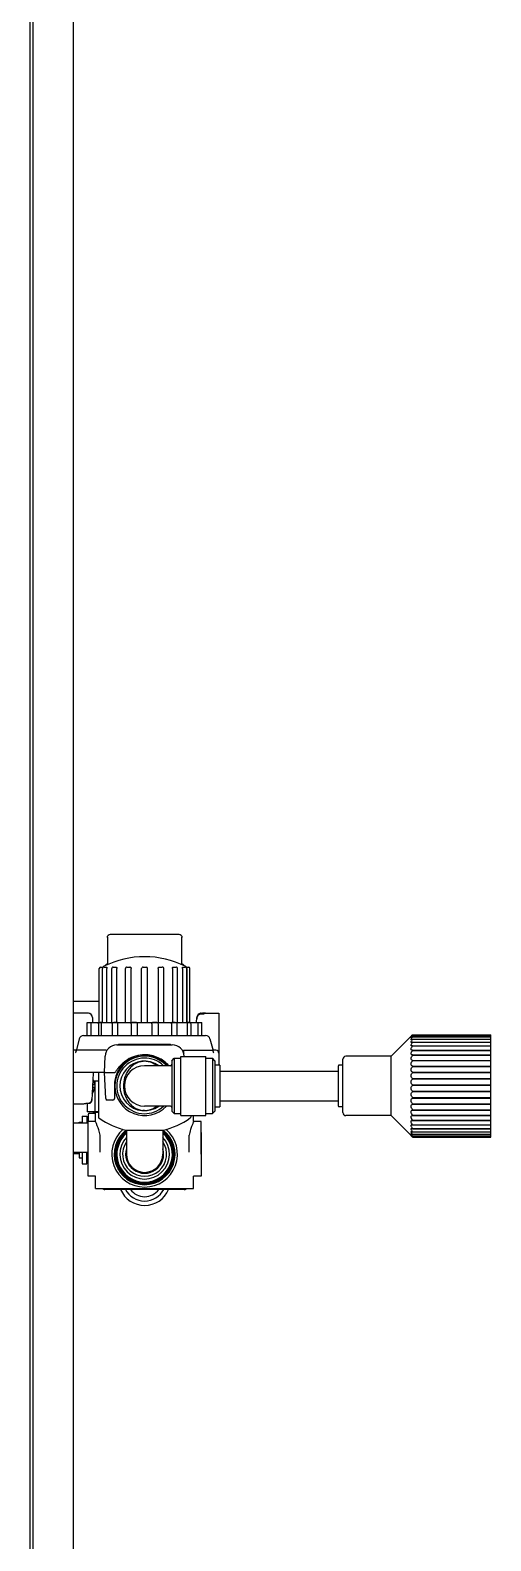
# Model space of a CAD drawing. Header units: millimetres. Extents: x 900 to 7803, y 2935 to 8583.
# Drawn here: x 3588 to 3743, y 5762 to 6270 of the extents above; entities that cross this region are included whole.
import ezdxf

# ---------------------------------------------------------------- set-up
doc = ezdxf.new("R2010")
doc.units = ezdxf.units.MM
doc.header["$LTSCALE"] = 676.148
doc.layers.get('0').update_dxf_attribs({"linetype": 'CONTINUOUS'})
for name, color, linetype in [('_2211', 7, 'CONTINUOUS'), ('_7182', 7, 'CONTINUOUS'), ('_9295', 7, 'CONTINUOUS'), ('ASSI', 7, 'CONTINUOUS'), ('GEOM', 7, 'CONTINUOUS')]:
    doc.layers.add(name, color=color, linetype=linetype)

msp = doc.modelspace()

# ---------------------------------------------------------------- linework, layer by layer
at = {"linetype": 'Continuous'}
msp.add_line((3588.46, 5088.63), (3588.46, 6739.03), dxfattribs=at)
at = {"color": 7, "linetype": 'Continuous'}
for p, q in [((3693.66, 5922.03), (3692.36, 5922.03)), ((3609.69, 5919.29), (3609.34, 5912.6)), ((3609.51, 5915.53), (3610.06, 5915.53)), ((3610.06, 5915.96), (3610.06, 5916.03)), ((3610.06, 5914.53), (3609.51, 5914.53)), ((3609.54, 5912.73), (3609.51, 5912.73)), ((3610.06, 5914.1), (3610.07, 5914.12)), ((3605.96, 5904.83), (3607.46, 5904.83)), ((3605.96, 5904.83), (3605.96, 5902.63)), ((3607.46, 5904.83), (3607.46, 5902.63)), ((3607.96, 5905.33), (3607.96, 5903.03)), ((3693.66, 5908.03), (3692.36, 5908.03)), ((3607.46, 5904.33), (3607.96, 5904.33)), ((3605.96, 5892.73), (3605.96, 5888.83)), ((3607.46, 5888.83), (3607.46, 5892.73)), ((3607.46, 5889.33), (3607.91, 5889.33)), ((3605.96, 5888.83), (3607.46, 5888.83))]:
    msp.add_line(p, q, dxfattribs=at)
for centre, radius, start, end in [((3605.75, 5915.03), 3.79, 2.8369, 7.5991), ((3605.75, 5915.03), 3.79, 352.4059, 2.5294), ((3605.77, 5915.03), 3.77, 2.5452, 2.8338), ((3605.46, 5914.85), 4.75, 28.9684, 29.8292), ((3605.46, 5914.85), 4.75, 28.0074, 28.9684), ((3605.46, 5914.85), 4.75, 26.6813, 28.0074), ((3609.94, 5919.28), 0.25, 118.9983, 177), ((3605.46, 5914.85), 4.74, 25.5402, 26.6812), ((3605.47, 5914.85), 4.74, 24.5722, 25.5402), ((3605.47, 5914.85), 4.73, 23.3175, 24.5722), ((3605.48, 5914.86), 4.73, 22.5474, 23.3174), ((3605.48, 5914.86), 4.72, 21.0025, 22.5476), ((3605.49, 5914.86), 4.72, 20.5181, 21.0023), ((3605.5, 5914.87), 4.7, 18.4656, 20.5187), ((3605.52, 5914.87), 4.68, 17.3773, 18.465), ((3605.53, 5914.88), 4.67, 16.3949, 17.3772), ((3605.56, 5914.88), 4.64, 14.3176, 16.3964), ((3608.09, 5915.78), 1.98, 4.6009, 5.2558), ((3608.09, 5915.78), 1.98, 354.8627, 355.7144), ((3608.07, 5915.79), 2.01, 352.7256, 354.8598), ((3608.1, 5915.78), 1.97, 3.2166, 4.6016), ((3608.11, 5915.78), 1.96, 2.3765, 3.2159), ((3608.12, 5915.78), 1.95, 1.1544, 2.3767), ((3608.12, 5915.78), 1.95, 359.0741, 1.1541), ((3608.12, 5915.78), 1.95, 358.0037, 359.0738), ((3608.11, 5915.78), 1.96, 356.9771, 358.0037), ((3608.1, 5915.78), 1.97, 355.714, 356.9767), ((3605.44, 5915.23), 4.8, 324.5758, 328.6273), ((3605.45, 5915.22), 4.75, 328.4659, 331.0313), ((3605.46, 5915.22), 4.75, 331.0316, 331.9926), ((3605.46, 5915.21), 4.75, 331.9926, 333.3187), ((3605.46, 5915.21), 4.74, 333.3188, 334.4598), ((3605.47, 5915.21), 4.74, 334.4598, 335.4278), ((3605.47, 5915.21), 4.73, 335.4278, 336.6825), ((3605.48, 5915.21), 4.73, 336.6826, 337.4526), ((3605.48, 5915.2), 4.72, 337.4524, 338.9975), ((3605.49, 5915.2), 4.72, 338.9977, 339.4819), ((3605.5, 5915.2), 4.7, 339.4813, 341.5344), ((3605.52, 5915.19), 4.68, 341.535, 342.6227), ((3605.53, 5915.19), 4.67, 342.6228, 343.6051), ((3605.56, 5915.18), 4.64, 343.6036, 345.6824), ((3608.07, 5914.28), 2.01, 5.1401, 7.2744), ((3608.09, 5914.28), 1.98, 4.2856, 5.1372), ((3608.07, 5914.29), 2.01, 352.7259, 354.7415), ((3608.1, 5914.28), 1.97, 3.0233, 4.286), ((3608.11, 5914.28), 1.96, 1.9964, 3.0228), ((3608.12, 5914.28), 1.95, 0.9261, 1.9964), ((3608.12, 5914.28), 1.95, 358.8459, 0.9258), ((3608.12, 5914.28), 1.96, 357.6233, 358.8455), ((3608.11, 5914.28), 1.96, 356.7841, 357.6235), ((3608.1, 5914.28), 1.97, 355.3984, 356.7833), ((3608.46, 5905.33), 0.5, 90, 180)]:
    msp.add_arc(centre, radius, start, end, dxfattribs=at)
at = {"layer": '_2211', "color": 7, "linetype": 'Continuous'}
for centre, start, end in [((3616.05, 5953.44), 120.5697, 140.4597), ((3637.88, 5953.44), 39.5403, 59.4303)]:
    msp.add_arc(centre, 3.18, start, end, dxfattribs=at)
at = {"layer": '_7182', "color": 7, "linetype": 'Continuous'}
for p, q in [((3610.19, 5916.79), (3610.19, 5906.25)), ((3607.6, 5909.18), (3607.6, 5906.25)), ((3611.46, 5906.25), (3607.6, 5906.25))]:
    msp.add_line(p, q, dxfattribs=at)
at = {"layer": '_9295', "color": 7, "linetype": 'Continuous'}
for p, q in [((3607.96, 5899.4), (3607.91, 5899.4)), ((3607.91, 5884.67), (3607.91, 5899.4)), ((3646.01, 5899.4), (3645.96, 5899.4)), ((3646.01, 5899.4), (3646.01, 5884.67)), ((3610.46, 5884.67), (3607.91, 5884.67)), ((3646.01, 5884.67), (3643.46, 5884.67)), ((3640.32, 5880.18), (3613.6, 5880.18))]:
    msp.add_line(p, q, dxfattribs=at)
for centre, start, end in [((3613.6, 5881.7), 230.9115, 270), ((3640.32, 5881.7), 270, 309.0885)]:
    msp.add_arc(centre, 1.52, start, end, dxfattribs=at)
at = {"layer": 'ASSI', "color": 7, "linetype": 'Continuous'}
for p, q in [((3611.71, 5943.43), (3602.96, 5943.43)), ((3607.66, 5936.43), (3646.26, 5936.43)), ((3607.66, 5932.03), (3607.66, 5936.43)), ((3608.92, 5932.03), (3608.92, 5936.43)), ((3611.43, 5935.93), (3611.43, 5932.03)), ((3612.49, 5932.03), (3612.49, 5936.43)), ((3616.09, 5935.93), (3616.09, 5932.03)), ((3617.85, 5936.35), (3617.85, 5936.43)), ((3617.86, 5935.93), (3617.86, 5932.03)), ((3622.41, 5935.93), (3622.41, 5932.03)), ((3624.5, 5935.93), (3624.5, 5932.03)), ((3629.42, 5935.93), (3629.42, 5932.03)), ((3631.51, 5935.93), (3631.51, 5932.03)), ((3636.06, 5935.93), (3636.06, 5932.03)), ((3636.08, 5936.35), (3636.08, 5936.43)), ((3637.83, 5935.93), (3637.83, 5932.03)), ((3641.43, 5932.03), (3641.43, 5936.43)), ((3642.49, 5935.93), (3642.49, 5932.03)), ((3645, 5932.03), (3645, 5936.43)), ((3646.26, 5932.03), (3646.26, 5936.43)), ((3604.97, 5930.91), (3603.87, 5926.69)), ((3648.95, 5930.91), (3649.98, 5926.94)), ((3639.16, 5924.98), (3647.56, 5924.98)), ((3639.16, 5905.08), (3639.16, 5924.98)), ((3647.56, 5905.08), (3647.56, 5924.98)), ((3635.66, 5921.83), (3626.96, 5921.83)), ((3636.96, 5924.33), (3639.16, 5924.33)), ((3647.56, 5924.33), (3649.76, 5924.33)), ((3652.26, 5920.03), (3692.16, 5920.03)), ((3652.26, 5910.03), (3692.16, 5910.03)), ((3608.46, 5905.83), (3610.46, 5905.83)), ((3609.49, 5906.25), (3609.71, 5906.03)), ((3611.46, 5906.03), (3609.71, 5906.03)), ((3610.46, 5903.03), (3610.46, 5906.03)), ((3635.66, 5908.23), (3626.96, 5908.23)), ((3636.96, 5905.73), (3639.16, 5905.73)), ((3639.16, 5905.08), (3647.56, 5905.08)), ((3643.46, 5903.03), (3643.46, 5905.08)), ((3647.56, 5905.73), (3649.76, 5905.73)), ((3602.96, 5902.63), (3607.96, 5902.63)), ((3604.96, 5902.83), (3605.96, 5902.83)), ((3604.96, 5902.63), (3604.96, 5902.83)), ((3610.47, 5903.03), (3607.96, 5903.03)), ((3607.96, 5892.03), (3607.96, 5903.03)), ((3610.47, 5903.01), (3610.46, 5903.03)), ((3645.96, 5903.03), (3643.46, 5903.03)), ((3645.96, 5892.03), (3645.96, 5903.03)), ((3611.96, 5892.71), (3611.96, 5898.45)), ((3641.96, 5892.71), (3641.96, 5898.45)), ((3602.96, 5892.73), (3607.91, 5892.73)), ((3604.96, 5892.73), (3604.96, 5890.83)), ((3604.96, 5890.83), (3605.96, 5890.83)), ((3610.46, 5880.53), (3610.46, 5884.67)), ((3643.46, 5880.53), (3643.46, 5884.67))]:
    msp.add_line(p, q, dxfattribs=at)
at = {"layer": 'ASSI', "linetype": 'Continuous'}
msp.add_line((3609.79, 5916.79), (3611.46, 5916.79), dxfattribs=at)
at = {"layer": 'ASSI', "color": 7, "linetype": 'Continuous'}
for centre, radius, start, end in [((3618.92, 5936.36), 1.07, 180.1872, 181.5909), ((3605.44, 5915.23), 4.8, 324.1278, 328.6273), ((3626.96, 5892.03), 11.05, 130.5883, 49.4117)]:
    msp.add_arc(centre, radius, start, end, dxfattribs=at)
for points, knots in [([(3611.43, 5935.93), (3611.43, 5936.07), (3611.59, 5936.34), (3611.87, 5936.43), (3612.01, 5936.43)], [0, 0, 0, 0, 0.496582, 1, 1, 1, 1]), ([(3616.09, 5935.93), (3616.09, 5936.07), (3616.24, 5936.33), (3616.5, 5936.43), (3616.63, 5936.43)], [0, 0, 0, 0, 0.514685, 1, 1, 1, 1]), ([(3617.85, 5936.33), (3617.85, 5936.3), (3617.85, 5936.17), (3617.86, 5936.04), (3617.86, 5935.93)], [0, 0, 0, 0, 0.18902, 1, 1, 1, 1]), ([(3622.41, 5935.93), (3622.41, 5936), (3622.45, 5936.22), (3622.67, 5936.43), (3622.82, 5936.43)], [0, 0, 0, 0, 0.30425, 1, 1, 1, 1]), ([(3624.28, 5936.43), (3624.34, 5936.43), (3624.46, 5936.23), (3624.5, 5936.06), (3624.5, 5935.93)], [0, 0, 0, 0, 0.341716, 1, 1, 1, 1]), ([(3629.42, 5935.93), (3629.42, 5936.06), (3629.46, 5936.23), (3629.58, 5936.43), (3629.65, 5936.43)], [0, 0, 0, 0, 0.658284, 1, 1, 1, 1]), ([(3631.1, 5936.43), (3631.14, 5936.43), (3631.37, 5936.37), (3631.51, 5936.11), (3631.51, 5935.93)], [0, 0, 0, 0, 0.207365, 1, 1, 1, 1]), ([(3636.06, 5935.93), (3636.06, 5935.98), (3636.06, 5936.12), (3636.07, 5936.26), (3636.08, 5936.36)], [0, 0, 0, 0, 0.310305, 1, 1, 1, 1]), ([(3637.29, 5936.43), (3637.42, 5936.43), (3637.68, 5936.33), (3637.83, 5936.07), (3637.83, 5935.93)], [0, 0, 0, 0, 0.485315, 1, 1, 1, 1]), ([(3641.91, 5936.43), (3642.05, 5936.43), (3642.33, 5936.34), (3642.49, 5936.07), (3642.49, 5935.93)], [0, 0, 0, 0, 0.503418, 1, 1, 1, 1]), ([(3611.96, 5898.45), (3611.85, 5899.04), (3611.46, 5900.6), (3610.88, 5902.1), (3610.47, 5903.01)], [0, 0, 0, 0, 0.375372, 1, 1, 1, 1]), ([(3643.46, 5903.03), (3643.44, 5903.01), (3643.41, 5902.89), (3643.28, 5902.66), (3643.13, 5902.26), (3642.8, 5901.47), (3642.36, 5900.2), (3642.08, 5899.08), (3641.96, 5898.45)], [0, 0, 0, 0, 0.01883, 0.074408, 0.164268, 0.284948, 0.603343, 1, 1, 1, 1])]:
    msp.add_open_spline(points, degree=3, knots=knots, dxfattribs=at)
at = {"layer": 'GEOM', "linetype": 'Continuous'}
for p, q in [((3589.46, 5084.03), (3589.46, 6735.85)), ((3602.96, 6735.65), (3602.96, 5625.03))]:
    msp.add_line(p, q, dxfattribs=at)
at = {"layer": 'GEOM', "color": 7, "linetype": 'Continuous'}
for p, q in [((3638.26, 5966.03), (3615.66, 5966.03)), ((3614.44, 5965.03), (3614.43, 5965.15)), ((3614.43, 5965.15), (3614.43, 5955.8)), ((3639.49, 5965.15), (3639.48, 5965.03)), ((3639.49, 5955.8), (3639.49, 5965.15)), ((3611.71, 5936.43), (3611.71, 5954.53)), ((3612.21, 5955.03), (3612.93, 5955.03)), ((3612.75, 5936.43), (3612.75, 5954.42)), ((3612.8, 5936.43), (3612.8, 5954.53)), ((3613.3, 5955.03), (3614.17, 5955.03)), ((3614.21, 5936.43), (3614.21, 5954.42)), ((3615.88, 5936.43), (3615.88, 5954.53)), ((3616.38, 5955.03), (3617.36, 5955.03)), ((3617.62, 5954.42), (3617.62, 5954.53)), ((3617.62, 5936.43), (3617.62, 5954.42)), ((3620.51, 5936.43), (3620.51, 5954.53)), ((3621.01, 5955.03), (3622.01, 5955.03)), ((3622.07, 5955.03), (3622.01, 5955.03)), ((3622.44, 5954.42), (3622.45, 5954.53)), ((3622.44, 5936.43), (3622.44, 5954.42)), ((3625.96, 5936.43), (3625.96, 5954.53)), ((3626.46, 5955.03), (3627.46, 5955.03)), ((3627.96, 5936.43), (3627.96, 5954.53)), ((3631.48, 5954.53), (3631.48, 5954.42)), ((3631.48, 5954.42), (3631.48, 5936.43)), ((3631.85, 5955.03), (3631.91, 5955.03)), ((3631.91, 5955.03), (3632.91, 5955.03)), ((3633.41, 5936.43), (3633.41, 5954.53)), ((3636.3, 5954.53), (3636.31, 5954.42)), ((3636.31, 5954.42), (3636.31, 5936.43)), ((3636.57, 5955.03), (3637.54, 5955.03)), ((3638.04, 5936.43), (3638.04, 5954.53)), ((3639.71, 5954.42), (3639.71, 5936.43)), ((3639.75, 5955.03), (3640.63, 5955.03)), ((3640.99, 5955.03), (3641.71, 5955.03)), ((3641.13, 5936.43), (3641.13, 5954.53)), ((3641.17, 5954.53), (3641.18, 5954.46)), ((3641.18, 5954.46), (3641.18, 5954.42)), ((3641.18, 5954.42), (3641.18, 5936.43)), ((3642.21, 5936.43), (3642.21, 5954.53)), ((3606.85, 5939.53), (3602.96, 5939.53)), ((3607.48, 5939.52), (3606.88, 5939.53)), ((3607.88, 5939.52), (3607.48, 5939.52)), ((3609.38, 5938.1), (3609.35, 5938.35)), ((3609.38, 5938.1), (3609.47, 5936.43)), ((3612.49, 5936.43), (3612.01, 5936.43)), ((3617.85, 5936.43), (3616.63, 5936.43)), ((3624.28, 5936.43), (3622.82, 5936.43)), ((3631.1, 5936.43), (3629.65, 5936.43)), ((3637.29, 5936.43), (3636.08, 5936.43)), ((3641.91, 5936.43), (3641.43, 5936.43)), ((3644.45, 5936.43), (3644.54, 5938.08)), ((3646.03, 5939.19), (3645.82, 5939.18)), ((3646.44, 5939.19), (3646.03, 5939.19)), ((3646.04, 5939.5), (3646.45, 5939.5)), ((3646.64, 5939.2), (3646.44, 5939.19)), ((3647.29, 5939.53), (3651.96, 5939.53)), ((3651.96, 5939.53), (3651.96, 5922.03)), ((3606.42, 5932.03), (3647.5, 5932.03)), ((3709.91, 5925.03), (3716.67, 5931.79)), ((3717.16, 5932.27), (3743.46, 5932.27)), ((3717.16, 5932.26), (3717.16, 5932.27)), ((3717.16, 5932.26), (3743.46, 5932.26)), ((3717.16, 5932.04), (3743.46, 5932.04)), ((3717.16, 5932.02), (3717.16, 5932.04)), ((3717.16, 5932.02), (3743.46, 5932.02)), ((3717.16, 5931.54), (3743.46, 5931.54)), ((3717.16, 5931.51), (3717.16, 5931.54)), ((3717.16, 5931.51), (3743.46, 5931.51)), ((3717.16, 5930.78), (3743.46, 5930.78)), ((3717.16, 5930.74), (3717.16, 5930.78)), ((3717.16, 5930.74), (3743.46, 5930.74)), ((3743.46, 5897.8), (3743.46, 5932.26)), ((3603.96, 5927.03), (3602.96, 5927.03)), ((3614.04, 5927.03), (3603.98, 5927.03)), ((3613.45, 5919.53), (3613.64, 5925)), ((3617.64, 5928.86), (3636.28, 5928.86)), ((3618.21, 5929.06), (3635.71, 5929.06)), ((3618.21, 5928.86), (3618.21, 5929.06)), ((3635.71, 5928.86), (3635.71, 5929.06)), ((3640.19, 5927.03), (3649.94, 5927.03)), ((3640.28, 5925), (3640.28, 5924.98)), ((3649.96, 5927.02), (3649.96, 5927.03)), ((3649.98, 5926.95), (3649.98, 5926.96)), ((3650.31, 5927.03), (3650.18, 5927.05)), ((3650.96, 5927.03), (3650.31, 5927.03)), ((3709.91, 5925.03), (3694.66, 5925.03)), ((3709.91, 5905.03), (3709.91, 5925.03)), ((3717.16, 5927.09), (3716.99, 5927.07)), ((3717.16, 5925.45), (3717.11, 5925.45)), ((3717.16, 5929.78), (3743.46, 5929.78)), ((3717.16, 5929.72), (3717.16, 5929.78)), ((3717.16, 5929.72), (3743.46, 5929.72)), ((3717.16, 5928.54), (3743.46, 5928.54)), ((3717.16, 5928.47), (3717.16, 5928.54)), ((3717.16, 5928.47), (3743.46, 5928.47)), ((3717.16, 5927.09), (3743.46, 5927.09)), ((3717.16, 5927.01), (3717.16, 5927.09)), ((3717.16, 5927.01), (3743.46, 5927.01)), ((3717.16, 5925.45), (3743.46, 5925.45)), ((3717.16, 5925.36), (3717.16, 5925.45)), ((3717.16, 5925.36), (3743.46, 5925.36)), ((3636.16, 5923.53), (3636.96, 5924.33)), ((3636.16, 5923.53), (3636.16, 5906.53)), ((3636.96, 5924.33), (3636.96, 5905.73)), ((3650.56, 5923.53), (3649.76, 5924.33)), ((3649.76, 5924.33), (3649.76, 5905.73)), ((3650.56, 5923.53), (3650.56, 5906.53)), ((3652.26, 5922.03), (3650.56, 5922.03)), ((3652.26, 5922.03), (3652.26, 5908.03)), ((3692.16, 5908.23), (3692.16, 5921.83)), ((3693.66, 5906.03), (3693.66, 5924.03)), ((3717.16, 5923.64), (3743.46, 5923.64)), ((3717.16, 5923.54), (3717.16, 5923.64)), ((3717.16, 5923.54), (3743.46, 5923.54)), ((3717.16, 5921.7), (3743.46, 5921.7)), ((3717.16, 5921.59), (3717.16, 5921.7)), ((3717.16, 5921.59), (3743.46, 5921.59)), ((3613.45, 5919.53), (3603.05, 5919.53)), ((3611.46, 5919.53), (3611.46, 5904.49)), ((3613.91, 5910.76), (3613.45, 5919.53)), ((3613.71, 5919.53), (3616.97, 5919.53)), ((3616.86, 5915.28), (3616.81, 5915.28)), ((3616.81, 5915.28), (3616.81, 5910.78)), ((3616.86, 5916.53), (3616.86, 5913.53)), ((3616.99, 5915.78), (3616.86, 5915.78)), ((3617.07, 5916.53), (3616.89, 5916.53)), ((3717.16, 5919.66), (3743.46, 5919.66)), ((3717.16, 5919.54), (3717.16, 5919.66)), ((3717.16, 5919.54), (3743.46, 5919.54)), ((3717.16, 5917.54), (3743.46, 5917.54)), ((3717.16, 5917.42), (3717.16, 5917.54)), ((3717.16, 5917.42), (3743.46, 5917.42)), ((3717.16, 5915.38), (3743.46, 5915.38)), ((3717.16, 5915.26), (3717.16, 5915.38)), ((3717.16, 5915.26), (3743.46, 5915.26)), ((3609.34, 5912.6), (3609.21, 5910.14)), ((3616.31, 5910.28), (3614.41, 5910.28)), ((3616.86, 5914.28), (3616.99, 5914.28)), ((3617.07, 5913.53), (3616.86, 5913.53)), ((3717.16, 5913.21), (3743.46, 5913.21)), ((3717.16, 5913.1), (3717.16, 5913.21)), ((3717.16, 5913.1), (3743.46, 5913.1)), ((3717.16, 5911.08), (3743.46, 5911.08)), ((3717.16, 5910.96), (3717.16, 5911.08)), ((3717.16, 5910.96), (3743.46, 5910.96)), ((3602.96, 5909.03), (3606.5, 5909.03)), ((3606.67, 5909.06), (3606.67, 5909.06)), ((3606.69, 5909.07), (3606.72, 5909.07)), ((3606.71, 5909.07), (3606.74, 5909.08)), ((3607.48, 5909.18), (3608.21, 5909.18)), ((3607.73, 5909.18), (3607.94, 5909.19)), ((3626.96, 5906.73), (3626.31, 5906.77)), ((3636.16, 5906.53), (3636.96, 5905.73)), ((3642.46, 5905.08), (3642.46, 5904.49)), ((3650.56, 5906.53), (3649.76, 5905.73)), ((3650.56, 5908.03), (3652.26, 5908.03)), ((3709.91, 5905.03), (3694.66, 5905.03)), ((3709.91, 5905.03), (3716.63, 5898.31)), ((3717.15, 5905.08), (3717.16, 5905.08)), ((3717.16, 5909), (3743.46, 5909)), ((3717.16, 5908.89), (3717.16, 5909)), ((3717.16, 5908.89), (3743.46, 5908.89)), ((3717.16, 5907.03), (3743.46, 5907.03)), ((3717.16, 5906.92), (3717.16, 5907.03)), ((3717.16, 5906.92), (3743.46, 5906.92)), ((3717.16, 5905.17), (3743.46, 5905.17)), ((3717.16, 5905.08), (3717.16, 5905.17)), ((3717.16, 5905.08), (3743.46, 5905.08)), ((3602.96, 5902.63), (3607.96, 5902.63)), ((3620.86, 5900.08), (3633.06, 5900.08)), ((3620.86, 5900.08), (3620.86, 5892.03)), ((3633.06, 5900.08), (3633.06, 5892.03)), ((3717.02, 5903.4), (3717.16, 5903.39)), ((3717.16, 5903.48), (3743.46, 5903.48)), ((3717.16, 5903.39), (3717.16, 5903.48)), ((3717.16, 5903.39), (3743.46, 5903.39)), ((3717.16, 5901.96), (3743.46, 5901.96)), ((3717.16, 5901.89), (3717.16, 5901.96)), ((3717.16, 5901.89), (3743.46, 5901.89)), ((3717.16, 5900.66), (3743.46, 5900.66)), ((3717.16, 5900.59), (3717.16, 5900.66)), ((3717.16, 5900.59), (3743.46, 5900.59)), ((3717.16, 5899.57), (3743.46, 5899.57)), ((3717.16, 5899.52), (3717.16, 5899.57)), ((3717.16, 5899.52), (3743.46, 5899.52)), ((3617.96, 5896.36), (3617.96, 5896.65)), ((3618.46, 5897.52), (3618.75, 5897.68)), ((3635.17, 5897.68), (3635.46, 5897.52)), ((3635.96, 5896.65), (3635.96, 5896.36)), ((3717.16, 5897.8), (3717.14, 5897.81)), ((3717.16, 5898.74), (3743.46, 5898.74)), ((3717.16, 5898.7), (3717.16, 5898.74)), ((3717.16, 5898.7), (3743.46, 5898.7)), ((3717.16, 5898.16), (3743.46, 5898.16)), ((3717.16, 5898.13), (3717.16, 5898.16)), ((3717.16, 5898.13), (3743.46, 5898.13)), ((3717.16, 5897.84), (3743.46, 5897.84)), ((3717.16, 5897.83), (3717.16, 5897.84)), ((3717.16, 5897.83), (3743.46, 5897.83)), ((3717.16, 5897.8), (3743.46, 5897.8)), ((3602.96, 5892.73), (3607.91, 5892.73)), ((3602.96, 5892.33), (3604.96, 5892.33)), ((3617.07, 5893.53), (3616.86, 5893.53)), ((3616.86, 5893.53), (3616.86, 5890.53)), ((3616.99, 5892.78), (3616.86, 5892.78)), ((3616.99, 5891.28), (3616.86, 5891.28)), ((3617.07, 5890.53), (3616.86, 5890.53)), ((3637.06, 5893.53), (3636.85, 5893.53)), ((3637.06, 5890.53), (3636.85, 5890.53)), ((3637.06, 5892.78), (3636.93, 5892.78)), ((3637.06, 5891.28), (3636.93, 5891.28)), ((3637.06, 5890.53), (3637.06, 5893.53)), ((3617.96, 5887.41), (3617.96, 5887.7)), ((3618.75, 5886.38), (3618.46, 5886.55)), ((3635.46, 5886.55), (3635.17, 5886.38)), ((3635.96, 5887.7), (3635.96, 5887.41)), ((3610.46, 5880.53), (3643.46, 5880.53)), ((3625.96, 5880.53), (3625.96, 5880.33)), ((3627.96, 5880.33), (3625.96, 5880.33)), ((3626.46, 5881.93), (3626.15, 5882.11)), ((3627.77, 5882.11), (3627.46, 5881.93)), ((3627.96, 5880.53), (3627.96, 5880.33))]:
    msp.add_line(p, q, dxfattribs=at)
for points in [[(3612.75, 5954.42), (3612.75, 5954.46), (3612.75, 5954.49), (3612.75, 5954.53)], [(3614.21, 5954.42), (3614.21, 5954.46), (3614.21, 5954.49), (3614.22, 5954.53)], [(3639.71, 5954.53), (3639.71, 5954.49), (3639.71, 5954.46), (3639.71, 5954.42)], [(3609.35, 5938.35), (3609.2, 5938.74), (3608.92, 5939.1), (3608.55, 5939.37), (3608.12, 5939.5), (3607.88, 5939.52)], [(3645.82, 5939.18), (3645.4, 5939.05), (3645.03, 5938.8), (3644.74, 5938.43), (3644.56, 5937.98), (3644.52, 5937.67)], [(3646.04, 5939.5), (3645.8, 5939.48), (3645.37, 5939.34), (3645, 5939.08), (3644.72, 5938.72), (3644.57, 5938.29), (3644.54, 5938.08)], [(3647.27, 5939.53), (3647.19, 5939.53), (3646.96, 5939.52), (3646.7, 5939.5), (3646.45, 5939.5)], [(3647.02, 5939.31), (3646.94, 5939.27), (3646.81, 5939.23), (3646.64, 5939.2)], [(3647.07, 5939.33), (3647.07, 5939.33), (3647.02, 5939.31)], [(3650.18, 5927.05), (3650.04, 5927.11), (3649.95, 5927.19), (3649.9, 5927.26)], [(3607.94, 5909.19), (3608.37, 5909.32), (3608.74, 5909.58), (3609.03, 5909.94), (3609.2, 5910.37), (3609.23, 5910.64)], [(3608.21, 5909.18), (3608.31, 5909.18), (3608.62, 5909.27), (3608.9, 5909.46), (3609.09, 5909.72), (3609.2, 5910.04), (3609.21, 5910.14)], [(3606.67, 5909.06), (3606.68, 5909.06), (3606.69, 5909.07)], [(3606.67, 5909.06), (3606.67, 5909.06), (3606.68, 5909.06), (3606.7, 5909.07)], [(3606.73, 5909.08), (3606.78, 5909.09), (3606.82, 5909.1), (3606.86, 5909.11), (3606.91, 5909.12), (3606.97, 5909.13), (3607.03, 5909.14), (3607.1, 5909.15), (3607.17, 5909.16)], [(3606.76, 5909.09), (3606.8, 5909.09), (3606.84, 5909.1), (3606.88, 5909.11), (3606.93, 5909.12), (3606.99, 5909.13), (3607.06, 5909.14), (3607.13, 5909.15), (3607.2, 5909.16), (3607.28, 5909.17), (3607.37, 5909.17), (3607.45, 5909.18)], [(3607.17, 5909.16), (3607.26, 5909.17), (3607.34, 5909.17), (3607.43, 5909.18), (3607.48, 5909.18)]]:
    msp.add_lwpolyline(points, dxfattribs=at)
for centre, radius, start, end in [((3626.96, 5927.77), 30.76, 63.561, 116.439), ((3612.21, 5954.53), 0.5, 90, 180), ((3613.3, 5954.53), 0.5, 89.9999, 180), ((3613.89, 5954.41), 1.14, 152.0176, 161.9246), ((3613.71, 5954.42), 1, 116.439, 142.2284), ((3616.38, 5954.53), 0.5, 89.9999, 180), ((3621.01, 5954.53), 0.5, 89.9999, 180), ((3626.46, 5954.53), 0.5, 89.9996, 180), ((3627.46, 5954.53), 0.5, 0, 89.9999), ((3632.91, 5954.53), 0.5, 0, 90.0001), ((3637.54, 5954.53), 0.5, 0, 90.0001), ((3640.63, 5954.53), 0.5, 0, 90.0001), ((3640.21, 5954.42), 1, 37.7716, 63.561), ((3640.01, 5954.4), 1.17, 6.5199, 18.2653), ((3641.71, 5954.53), 0.5, 0, 90), ((3607.88, 5938.02), 1.5, 12.4681, 90.0234), ((3647.42, 5939.03), 0.5, 90, 147.1066), ((3606.42, 5930.53), 1.5, 90, 165.4258), ((3647.5, 5930.53), 1.5, 14.5742, 90), ((3617.64, 5924.86), 4, 90, 178), ((3626.96, 5915.28), 10.15, 40.3505, 180), ((3626.96, 5915.03), 10, 43.0145, 316.9855), ((3636.28, 5924.86), 4, 2, 90), ((3634.46, 5922.91), 16.04, 14.6086, 14.8246), ((3650.96, 5926.03), 1, 360, 90), ((3694.66, 5924.03), 1, 90, 180), ((3716.3, 5931.51), 1.93, 295.7126, 296.4484), ((3716.7, 5929.84), 1.38, 288.7606, 289.5269), ((3626.96, 5915.03), 9.35, 46.7358, 313.2642), ((3626.96, 5915.03), 8.35, 54.7077, 305.2924), ((3626.96, 5915.03), 6.8, 90, 270), ((3635.66, 5922.33), 0.5, 270, 360), ((3692.36, 5921.83), 0.2, 90, 180), ((3614.41, 5910.78), 0.5, 183, 270), ((3616.31, 5910.78), 0.5, 270, 360), ((3626.96, 5912.83), 6.1, 270.0139, 278.3135), ((3635.66, 5907.73), 0.5, 0, 90), ((3692.36, 5908.23), 0.2, 180, 270), ((3694.66, 5906.03), 1, 180, 270), ((3611.76, 5904.49), 0.3, 180, 234.8473), ((3626.96, 5926.07), 26.7, 234.8473, 256.7934), ((3626.96, 5892.03), 10.25, 127.7372, 52.3378), ((3626.96, 5892.03), 10, 127.7732, 52.2268), ((3626.96, 5892.03), 9.7, 129.127, 50.971), ((3626.96, 5926.07), 26.7, 283.2066, 305.1527), ((3642.16, 5904.49), 0.3, 305.1527, 360), ((3716.43, 5899), 1.75, 65.2861, 66.07), ((3716.78, 5900.67), 1.28, 72.4785, 73.2089), ((3626.96, 5892.03), 9.35, 130.8222, 49.1778), ((3618.96, 5896.65), 1, 120, 180), ((3626.96, 5892.03), 8.35, 137.1111, 42.8875), ((3626.96, 5892.03), 7.4, 145.6036, 34.3964), ((3634.96, 5896.65), 1, 0, 60), ((3719.16, 5900.77), 3.53, 225.0097, 225.3367), ((3626.96, 5892.03), 6.4, 162.576, 16.7193), ((3626.96, 5892.03), 6.1, 180, 360), ((3618.96, 5887.41), 1, 180, 240), ((3634.96, 5887.41), 1, 300, 360), ((3626.96, 5883.53), 8.75, 202.5859, 337.4141), ((3626.96, 5883.53), 7.28, 207.4311, 332.5689), ((3626.96, 5883.53), 5.8, 215.3469, 324.6531), ((3626.96, 5882.79), 1, 240, 300)]:
    msp.add_arc(centre, radius, start, end, dxfattribs=at)
for points in [[(3614.99, 5965.88), (3614.78, 5965.78), (3614.59, 5965.62), (3614.48, 5965.42)], [(3615.66, 5966.03), (3615.43, 5966.03), (3615.2, 5965.97), (3614.99, 5965.88)], [(3638.93, 5965.88), (3638.72, 5965.97), (3638.49, 5966.03), (3638.26, 5966.03)], [(3639.45, 5965.42), (3639.34, 5965.62), (3639.14, 5965.78), (3638.93, 5965.88)], [(3614.43, 5965.15), (3614.43, 5965.24), (3614.45, 5965.33), (3614.48, 5965.42)], [(3639.45, 5965.42), (3639.47, 5965.33), (3639.49, 5965.24), (3639.49, 5965.15)], [(3612.8, 5954.76), (3612.78, 5954.69), (3612.76, 5954.61), (3612.75, 5954.53)], [(3617.36, 5955.03), (3617.42, 5955.03), (3617.5, 5955), (3617.54, 5954.95)], [(3622.08, 5955.03), (3622.15, 5955.02), (3622.22, 5954.99), (3622.28, 5954.95)], [(3622.28, 5954.95), (3622.39, 5954.85), (3622.45, 5954.68), (3622.45, 5954.53)], [(3631.48, 5954.53), (3631.47, 5954.68), (3631.53, 5954.85), (3631.65, 5954.95)], [(3631.65, 5954.95), (3631.7, 5954.99), (3631.77, 5955.02), (3631.84, 5955.03)], [(3636.38, 5954.95), (3636.42, 5955), (3636.5, 5955.03), (3636.57, 5955.03)], [(3641.12, 5954.76), (3641.1, 5954.83), (3641.07, 5954.89), (3641.04, 5954.95)], [(3640.05, 5926.72), (3640.04, 5926.83), (3640.07, 5927.03), (3640.19, 5927.03)], [(3649.96, 5927.03), (3649.94, 5927.1), (3649.93, 5927.16), (3649.91, 5927.22)], [(3650.3, 5926.12), (3650.2, 5926.21), (3650.14, 5926.33), (3650.11, 5926.45)], [(3717.14, 5928.53), (3717.06, 5928.51), (3716.97, 5928.48), (3716.88, 5928.48)], [(3716.91, 5901.93), (3716.99, 5901.93), (3717.07, 5901.92), (3717.15, 5901.89)]]:
    msp.add_open_spline(points, degree=3, dxfattribs=at)
for points, knots in [([(3612.93, 5955.03), (3612.94, 5955.03), (3612.89, 5954.98), (3612.89, 5954.97), (3612.88, 5954.95)], [0, 0, 0, 0, 0.252157, 1, 1, 1, 1]), ([(3614.17, 5955.03), (3614.19, 5955.03), (3614.23, 5955.01), (3614.24, 5954.97), (3614.24, 5954.95)], [0, 0, 0, 0, 0.457028, 1, 1, 1, 1]), ([(3614.24, 5954.95), (3614.25, 5954.92), (3614.25, 5954.78), (3614.23, 5954.64), (3614.22, 5954.53)], [0, 0, 0, 0, 0.179822, 1, 1, 1, 1]), ([(3617.54, 5954.95), (3617.56, 5954.92), (3617.63, 5954.8), (3617.63, 5954.64), (3617.62, 5954.53)], [0, 0, 0, 0, 0.200363, 1, 1, 1, 1]), ([(3636.3, 5954.53), (3636.3, 5954.57), (3636.3, 5954.71), (3636.32, 5954.87), (3636.38, 5954.95)], [0, 0, 0, 0, 0.296341, 1, 1, 1, 1]), ([(3639.71, 5954.53), (3639.7, 5954.57), (3639.69, 5954.71), (3639.66, 5954.85), (3639.68, 5954.95)], [0, 0, 0, 0, 0.304908, 1, 1, 1, 1]), ([(3639.68, 5954.95), (3639.68, 5954.97), (3639.69, 5955.01), (3639.73, 5955.03), (3639.75, 5955.03)], [0, 0, 0, 0, 0.542961, 1, 1, 1, 1]), ([(3641.04, 5954.95), (3641.03, 5954.97), (3641.03, 5954.98), (3640.99, 5955.03), (3640.99, 5955.03)], [0, 0, 0, 0, 0.748135, 1, 1, 1, 1]), ([(3716.67, 5931.26), (3716.59, 5931.26), (3716.77, 5931.57), (3716.92, 5931.73), (3717.08, 5931.93), (3717.16, 5932.02)], [0, 0, 0, 0, 0.266233, 0.601541, 1, 1, 1, 1]), ([(3716.64, 5931.64), (3716.62, 5931.64), (3716.69, 5931.77), (3716.77, 5931.84), (3716.96, 5932.05), (3717.09, 5932.18), (3717.16, 5932.26)], [0, 0, 0, 0, 0.064273, 0.283499, 0.61064, 1, 1, 1, 1]), ([(3716.72, 5930.59), (3716.7, 5930.59), (3716.65, 5930.6), (3716.62, 5930.68), (3716.65, 5930.77), (3716.73, 5930.95), (3716.91, 5931.2), (3717.07, 5931.4), (3717.16, 5931.51)], [0, 0, 0, 0, 0.058018, 0.112334, 0.195074, 0.313198, 0.628163, 1, 1, 1, 1]), ([(3716.79, 5929.66), (3716.76, 5929.66), (3716.7, 5929.67), (3716.63, 5929.75), (3716.63, 5929.87), (3716.7, 5930.09), (3716.88, 5930.38), (3717.06, 5930.61), (3717.16, 5930.74)], [0, 0, 0, 0, 0.073018, 0.137014, 0.219272, 0.333988, 0.641125, 1, 1, 1, 1]), ([(3717.16, 5932.04), (3717.1, 5931.99), (3716.99, 5931.89), (3716.84, 5931.77), (3716.73, 5931.69), (3716.66, 5931.64), (3716.64, 5931.64)], [0, 0, 0, 0, 0.35813, 0.662799, 0.887552, 1, 1, 1, 1]), ([(3717.16, 5932.27), (3717.11, 5932.21), (3716.94, 5932.05), (3716.77, 5931.9), (3716.66, 5931.78)], [0, 0, 0, 0, 0.318022, 1, 1, 1, 1]), ([(3717.16, 5931.54), (3717.07, 5931.47), (3716.91, 5931.37), (3716.74, 5931.26), (3716.67, 5931.26)], [0, 0, 0, 0, 0.624841, 1, 1, 1, 1]), ([(3717.16, 5930.78), (3717.08, 5930.73), (3716.94, 5930.65), (3716.79, 5930.59), (3716.72, 5930.59)], [0, 0, 0, 0, 0.588628, 1, 1, 1, 1]), ([(3603.72, 5926.12), (3603.75, 5926.2), (3603.82, 5926.49), (3603.9, 5926.78), (3603.96, 5926.99)], [0, 0, 0, 0, 0.277169, 1, 1, 1, 1]), ([(3603.96, 5926.99), (3603.97, 5927), (3603.97, 5927.01), (3603.97, 5927.03), (3603.98, 5927.03)], [0, 0, 0, 0, 0.718426, 1, 1, 1, 1]), ([(3626.97, 5925.52), (3625.95, 5925.52), (3624.4, 5925.3), (3622.48, 5924.58), (3621.13, 5923.85), (3619.9, 5922.96), (3618.98, 5922.09), (3618.32, 5921.33), (3617.93, 5920.84), (3617.64, 5920.43), (3617.42, 5920.12), (3617.24, 5919.86), (3617.11, 5919.67), (3617.03, 5919.53), (3616.97, 5919.53)], [0, 0, 0, 0, 0.253088, 0.379176, 0.504519, 0.629132, 0.753162, 0.815062, 0.876905, 0.907811, 0.938692, 0.969494, 0.985223, 1, 1, 1, 1]), ([(3635.16, 5921.83), (3634.13, 5922.95), (3631.61, 5924.83), (3628.52, 5925.52), (3626.97, 5925.52)], [0, 0, 0, 0, 0.496354, 1, 1, 1, 1]), ([(3640.05, 5926.72), (3640.05, 5926.65), (3640.07, 5926.38), (3640.09, 5926.11), (3640.14, 5925.93)], [0, 0, 0, 0, 0.271399, 1, 1, 1, 1]), ([(3650.11, 5926.45), (3650.08, 5926.57), (3650.04, 5926.76), (3649.96, 5926.92), (3649.97, 5927.03), (3649.94, 5927.03)], [0, 0, 0, 0, 0.622481, 0.878244, 1, 1, 1, 1]), ([(3716.88, 5928.48), (3716.8, 5928.48), (3716.6, 5928.56), (3716.65, 5928.95), (3716.85, 5929.31), (3717.05, 5929.58), (3717.16, 5929.72)], [0, 0, 0, 0, 0.153813, 0.348721, 0.651422, 1, 1, 1, 1]), ([(3716.99, 5927.07), (3716.89, 5927.07), (3716.64, 5927.14), (3716.61, 5927.59), (3716.83, 5928.01), (3717.04, 5928.32), (3717.16, 5928.47)], [0, 0, 0, 0, 0.170993, 0.368196, 0.664628, 1, 1, 1, 1]), ([(3717.16, 5923.64), (3717.03, 5923.66), (3716.73, 5923.76), (3716.57, 5924.29), (3716.78, 5924.84), (3717.02, 5925.19), (3717.16, 5925.36)], [0, 0, 0, 0, 0.188312, 0.403087, 0.692548, 1, 1, 1, 1]), ([(3717.11, 5925.45), (3716.99, 5925.45), (3716.71, 5925.51), (3716.6, 5925.9), (3716.68, 5926.21), (3716.84, 5926.59), (3717.02, 5926.84), (3717.16, 5927.01)], [0, 0, 0, 0, 0.183268, 0.385049, 0.522954, 0.677675, 1, 1, 1, 1]), ([(3717.14, 5929.77), (3717.11, 5929.75), (3717, 5929.7), (3716.88, 5929.66), (3716.79, 5929.66)], [0, 0, 0, 0, 0.290699, 1, 1, 1, 1]), ([(3626.96, 5923.33), (3626.54, 5923.33), (3625.67, 5923.24), (3624.34, 5922.8), (3623.05, 5922.03), (3621.9, 5920.94), (3620.97, 5919.6), (3620.42, 5918.35), (3620.12, 5917.32), (3619.97, 5916.54), (3619.89, 5915.9), (3619.87, 5915.4), (3619.86, 5915.03), (3619.87, 5914.66), (3619.89, 5914.16), (3619.97, 5913.52), (3620.12, 5912.75), (3620.42, 5911.72), (3620.97, 5910.46), (3621.9, 5909.12), (3623.05, 5908.03), (3624.34, 5907.26), (3625.45, 5906.89), (3626.1, 5906.79), (3626.31, 5906.77)], [0, 0, 0, 0, 0.06457, 0.12914, 0.19371, 0.25828, 0.32285, 0.38742, 0.419705, 0.45199, 0.484275, 0.500417, 0.51656, 0.532702, 0.548845, 0.58113, 0.613415, 0.6457, 0.71027, 0.774839, 0.839409, 0.903979, 0.968549, 1, 1, 1, 1]), ([(3631.02, 5921.84), (3630.97, 5921.89), (3630.5, 5922.25), (3629.58, 5922.8), (3628.25, 5923.24), (3627.38, 5923.33), (3626.96, 5923.33)], [0, 0, 0, 0, 0.04689, 0.364594, 0.682297, 1, 1, 1, 1]), ([(3717.16, 5921.7), (3717.02, 5921.74), (3716.72, 5921.9), (3716.57, 5922.45), (3716.77, 5923.03), (3717.02, 5923.38), (3717.16, 5923.54)], [0, 0, 0, 0, 0.193649, 0.422773, 0.709687, 1, 1, 1, 1]), ([(3717.16, 5919.66), (3717.02, 5919.71), (3716.73, 5919.93), (3716.57, 5920.5), (3716.76, 5921.1), (3717.01, 5921.45), (3717.16, 5921.59)], [0, 0, 0, 0, 0.20226, 0.443573, 0.726263, 1, 1, 1, 1]), ([(3613.71, 5919.53), (3613.65, 5919.53), (3613.59, 5919.57), (3613.45, 5919.51), (3613.45, 5919.53)], [0, 0, 0, 0, 0.744354, 1, 1, 1, 1]), ([(3717.16, 5917.54), (3717.01, 5917.61), (3716.73, 5917.87), (3716.52, 5918.66), (3716.86, 5919.27), (3717.16, 5919.54)], [0, 0, 0, 0, 0.215446, 0.469963, 1, 1, 1, 1]), ([(3717.16, 5915.38), (3717.01, 5915.48), (3716.74, 5915.76), (3716.52, 5916.55), (3716.86, 5917.17), (3717.16, 5917.42)], [0, 0, 0, 0, 0.228366, 0.492429, 1, 1, 1, 1]), ([(3717.16, 5913.21), (3717.01, 5913.33), (3716.74, 5913.64), (3716.57, 5914.25), (3716.74, 5914.86), (3717.01, 5915.16), (3717.16, 5915.26)], [0, 0, 0, 0, 0.239256, 0.508001, 0.770971, 1, 1, 1, 1]), ([(3717.16, 5911.08), (3716.86, 5911.35), (3716.52, 5911.96), (3716.73, 5912.75), (3717.01, 5913.01), (3717.16, 5913.1)], [0, 0, 0, 0, 0.524252, 0.78134, 1, 1, 1, 1]), ([(3717.16, 5909), (3717.01, 5909.15), (3716.76, 5909.49), (3716.57, 5910.1), (3716.73, 5910.68), (3717.02, 5910.9), (3717.16, 5910.96)], [0, 0, 0, 0, 0.269543, 0.550947, 0.795107, 1, 1, 1, 1]), ([(3627.84, 5906.8), (3627.98, 5906.82), (3628.55, 5906.92), (3629.58, 5907.26), (3630.5, 5907.81), (3630.97, 5908.18), (3631.03, 5908.23)], [0, 0, 0, 0, 0.127419, 0.533368, 0.939318, 1, 1, 1, 1]), ([(3717.16, 5905.17), (3717.02, 5905.34), (3716.77, 5905.69), (3716.57, 5906.25), (3716.73, 5906.78), (3717.03, 5906.9), (3717.16, 5906.92)], [0, 0, 0, 0, 0.302956, 0.591982, 0.81072, 1, 1, 1, 1]), ([(3717.16, 5907.03), (3717.02, 5907.18), (3716.76, 5907.53), (3716.57, 5908.12), (3716.72, 5908.68), (3717.02, 5908.85), (3717.16, 5908.89)], [0, 0, 0, 0, 0.285935, 0.571926, 0.804394, 1, 1, 1, 1]), ([(3717.16, 5903.48), (3717.02, 5903.64), (3716.83, 5903.91), (3716.67, 5904.29), (3716.62, 5904.56), (3716.65, 5904.8), (3716.81, 5905.03), (3717.02, 5905.08), (3717.15, 5905.08)], [0, 0, 0, 0, 0.317475, 0.470714, 0.607561, 0.720312, 0.815051, 1, 1, 1, 1]), ([(3717.16, 5901.96), (3717.03, 5902.12), (3716.82, 5902.43), (3716.6, 5902.87), (3716.66, 5903.34), (3716.91, 5903.4), (3717.02, 5903.4)], [0, 0, 0, 0, 0.332048, 0.627105, 0.825393, 1, 1, 1, 1]), ([(3717.16, 5900.66), (3717.05, 5900.8), (3716.84, 5901.08), (3716.64, 5901.45), (3716.61, 5901.86), (3716.82, 5901.93), (3716.91, 5901.93)], [0, 0, 0, 0, 0.345107, 0.646049, 0.84115, 1, 1, 1, 1]), ([(3717.16, 5898.74), (3717.07, 5898.85), (3716.92, 5899.03), (3716.74, 5899.3), (3716.64, 5899.48), (3716.61, 5899.65), (3716.7, 5899.69), (3716.74, 5899.69)], [0, 0, 0, 0, 0.370056, 0.614088, 0.801736, 0.912813, 1, 1, 1, 1]), ([(3717.16, 5899.57), (3717.06, 5899.7), (3716.87, 5899.94), (3716.69, 5900.25), (3716.63, 5900.47), (3716.63, 5900.6), (3716.71, 5900.68), (3716.78, 5900.69), (3716.81, 5900.69)], [0, 0, 0, 0, 0.355373, 0.660524, 0.774534, 0.857122, 0.923814, 1, 1, 1, 1]), ([(3716.74, 5899.69), (3716.77, 5899.69), (3716.92, 5899.66), (3717.05, 5899.59), (3717.16, 5899.52)], [0, 0, 0, 0, 0.187952, 1, 1, 1, 1]), ([(3716.81, 5900.69), (3716.84, 5900.69), (3716.95, 5900.68), (3717.06, 5900.64), (3717.14, 5900.6)], [0, 0, 0, 0, 0.213396, 1, 1, 1, 1]), ([(3717.16, 5898.16), (3717.08, 5898.25), (3716.96, 5898.39), (3716.81, 5898.57), (3716.73, 5898.69), (3716.66, 5898.8), (3716.63, 5898.87), (3716.63, 5898.94), (3716.67, 5898.96), (3716.68, 5898.96)], [0, 0, 0, 0, 0.380069, 0.550683, 0.700427, 0.821405, 0.906318, 0.955836, 1, 1, 1, 1]), ([(3717.16, 5897.84), (3717.08, 5897.92), (3716.95, 5898.07), (3716.79, 5898.24), (3716.69, 5898.37), (3716.65, 5898.42), (3716.63, 5898.49), (3716.64, 5898.49)], [0, 0, 0, 0, 0.390751, 0.718995, 0.845254, 0.936408, 1, 1, 1, 1]), ([(3716.63, 5898.31), (3716.65, 5898.31), (3716.7, 5898.24), (3716.82, 5898.16), (3716.97, 5898), (3717.1, 5897.89), (3717.16, 5897.83)], [0, 0, 0, 0, 0.086676, 0.309769, 0.625693, 1, 1, 1, 1]), ([(3716.66, 5898.28), (3716.65, 5898.29), (3716.65, 5898.29), (3716.63, 5898.31), (3716.63, 5898.31)], [0, 0, 0, 0, 0.766469, 1, 1, 1, 1]), ([(3716.64, 5898.49), (3716.67, 5898.49), (3716.74, 5898.45), (3716.91, 5898.34), (3717.06, 5898.22), (3717.16, 5898.13)], [0, 0, 0, 0, 0.122502, 0.34806, 1, 1, 1, 1]), ([(3716.68, 5898.96), (3716.75, 5898.96), (3716.92, 5898.86), (3717.07, 5898.76), (3717.16, 5898.7)], [0, 0, 0, 0, 0.385207, 1, 1, 1, 1]), ([(3717.14, 5897.81), (3717.09, 5897.86), (3716.94, 5898.01), (3716.78, 5898.16), (3716.68, 5898.27)], [0, 0, 0, 0, 0.310047, 1, 1, 1, 1])]:
    msp.add_open_spline(points, degree=3, knots=knots, dxfattribs=at)

doc.saveas('drawing.dxf')
